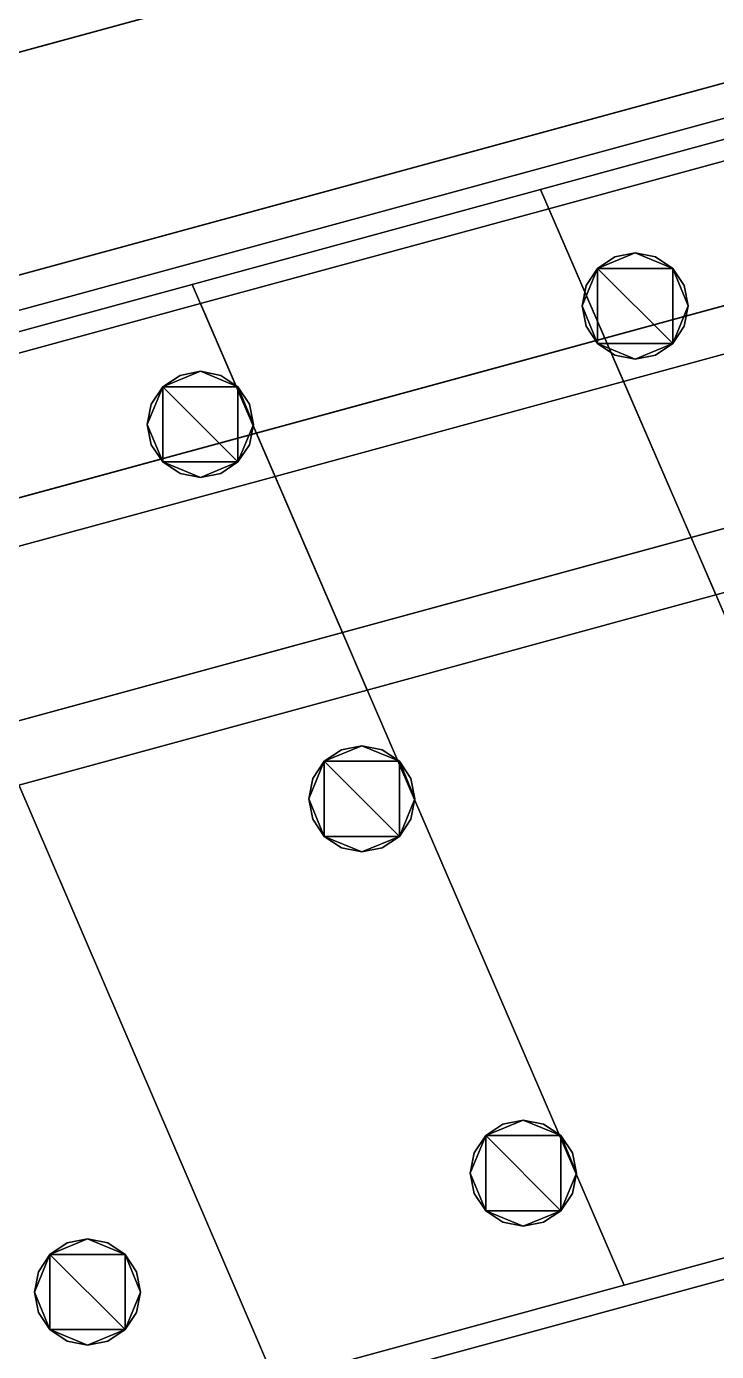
# Model space of a CAD drawing. Extents: x 2629709 to 3675628, y 1179 to 102095.
# Drawn here: x 2661589 to 2664888, y 75046 to 81384 of the extents above; entities that cross this region are included whole.
import ezdxf

# ---------------------------------------------------------------- set-up
doc = ezdxf.new("R2010")
doc.units = 0
doc.header["$LTSCALE"] = 550
doc.header["$MEASUREMENT"] = 0
for name, color, linetype in [('3DF-기초', 4, 'Continuous'), ('3DF-말뚝', 6, 'Continuous'), ('3DF-벽체', 5, 'Continuous'), ('3DF-슬래브', 8, 'Continuous'), ('3DF-포장', 250, 'Continuous')]:
    doc.layers.add(name, color=color, linetype=linetype)

msp = doc.modelspace()

# ---------------------------------------------------------------- linework, layer by layer
at = {"layer": '3DF-기초'}
for points in [[(2651125.1, 71624.7, 102250), (2649027.4, 76613, 102250), (2669000.1, 82057.3, 102250), (2671166.1, 77095.6, 102250)], [(2649027.4, 76613, 102250), (2649027.4, 76613, 102350), (2669000.1, 82057.3, 102350), (2669000.1, 82057.3, 102250)], [(2649027.4, 76613, 102350), (2651125.1, 71624.7, 102350), (2671166.1, 77095.6, 102350), (2669000.1, 82057.3, 102350)], [(2666116.2, 75819.6, 102350), (2664046.6, 80604.4, 102350), (2665711.1, 81058.2, 102350), (2667786.2, 76275.5, 102350)], [(2664046.6, 80604.4, 102350), (2664046.6, 80604.4, 103350), (2665711.1, 81058.2, 103350), (2665711.1, 81058.2, 102350)], [(2664046.6, 80604.4, 103350), (2666116.2, 75819.6, 103350), (2667786.2, 76275.5, 103350), (2665711.1, 81058.2, 103350)], [(2664446.2, 75363.8, 102350), (2662382.1, 80150.7, 102350), (2664046.6, 80604.4, 102350), (2666116.2, 75819.6, 102350)], [(2662382.1, 80150.7, 102350), (2662382.1, 80150.7, 103350), (2664046.6, 80604.4, 103350), (2664046.6, 80604.4, 102350)], [(2662382.1, 80150.7, 103350), (2664446.2, 75363.8, 103350), (2666116.2, 75819.6, 103350), (2664046.6, 80604.4, 103350)], [(2662776.3, 74907.9, 102350), (2660717.6, 79697, 102350), (2662382.1, 80150.7, 102350), (2664446.2, 75363.8, 102350)], [(2660717.6, 79697, 102350), (2660717.6, 79697, 103350), (2662382.1, 80150.7, 103350), (2662382.1, 80150.7, 102350)], [(2660717.6, 79697, 103350), (2662776.3, 74907.9, 103350), (2664446.2, 75363.8, 103350), (2662382.1, 80150.7, 103350)], [(2661106.3, 74452, 102350), (2659053.1, 79243.2, 102350), (2660717.6, 79697, 102350), (2662776.3, 74907.9, 102350)], [(2659053.1, 79243.2, 103350), (2661106.3, 74452, 103350), (2662776.3, 74907.9, 103350), (2660717.6, 79697, 103350)], [(2651125.1, 71624.7, 102350), (2651125.1, 71624.7, 102250), (2671166.1, 77095.6, 102250), (2671166.1, 77095.6, 102350)], [(2664446.2, 75363.8, 103350), (2664446.2, 75363.8, 102350), (2666116.2, 75819.6, 102350), (2666116.2, 75819.6, 103350)], [(2662776.3, 74907.9, 103350), (2662776.3, 74907.9, 102350), (2664446.2, 75363.8, 102350), (2664446.2, 75363.8, 103350)]]:
    msp.add_3dface(points, dxfattribs=at)
at = {"layer": '3DF-말뚝'}
for points in [[(2664499.3, 80301.3, 95650), (2664402.1, 80282, 95650), (2664319.7, 80226.9, 95650)], [(2664678.9, 80226.9, 95650), (2664499.3, 80301.3, 95650), (2664319.7, 80226.9, 95650)], [(2664499.3, 80301.3, 102350), (2664402.1, 80282, 102350), (2664319.7, 80226.9, 102350)], [(2664678.9, 80226.9, 102350), (2664499.3, 80301.3, 102350), (2664319.7, 80226.9, 102350)], [(2664499.3, 80301.3, 95650), (2664402.1, 80282, 95650), (2664402.1, 80282, 102350), (2664499.3, 80301.3, 102350)], [(2664596.5, 80282, 95650), (2664499.3, 80301.3, 95650), (2664499.3, 80301.3, 102350), (2664596.5, 80282, 102350)], [(2664678.9, 80226.9, 95650), (2664596.5, 80282, 95650), (2664499.3, 80301.3, 95650)], [(2664678.9, 80226.9, 102350), (2664596.5, 80282, 102350), (2664499.3, 80301.3, 102350)], [(2664402.1, 80282, 95650), (2664319.7, 80226.9, 95650), (2664319.7, 80226.9, 102350), (2664402.1, 80282, 102350)], [(2664678.9, 80226.9, 95650), (2664596.5, 80282, 95650), (2664596.5, 80282, 102350), (2664678.9, 80226.9, 102350)], [(2664319.7, 80226.9, 95650), (2664264.6, 80144.5, 95650), (2664245.3, 80047.3, 95650)], [(2664319.7, 80226.9, 95650), (2664245.3, 80047.3, 95650), (2664319.7, 79867.7, 95650)], [(2664319.7, 80226.9, 102350), (2664264.6, 80144.5, 102350), (2664245.3, 80047.3, 102350)], [(2664319.7, 80226.9, 102350), (2664245.3, 80047.3, 102350), (2664319.7, 79867.7, 102350)], [(2664319.7, 80226.9, 95650), (2664264.6, 80144.5, 95650), (2664264.6, 80144.5, 102350), (2664319.7, 80226.9, 102350)], [(2664678.9, 79867.7, 95650), (2664678.9, 80226.9, 95650), (2664319.7, 80226.9, 95650)], [(2664319.7, 80226.9, 95650), (2664319.7, 79867.7, 95650), (2664678.9, 79867.7, 95650)], [(2664678.9, 79867.7, 102350), (2664678.9, 80226.9, 102350), (2664319.7, 80226.9, 102350)], [(2664319.7, 80226.9, 102350), (2664319.7, 79867.7, 102350), (2664678.9, 79867.7, 102350)], [(2664734, 80144.5, 95650), (2664678.9, 80226.9, 95650), (2664678.9, 80226.9, 102350), (2664734, 80144.5, 102350)], [(2664753.3, 80047.3, 95650), (2664734, 80144.5, 95650), (2664678.9, 80226.9, 95650)], [(2664678.9, 79867.7, 95650), (2664753.3, 80047.3, 95650), (2664678.9, 80226.9, 95650)], [(2664753.3, 80047.3, 102350), (2664734, 80144.5, 102350), (2664678.9, 80226.9, 102350)], [(2664678.9, 79867.7, 102350), (2664753.3, 80047.3, 102350), (2664678.9, 80226.9, 102350)], [(2664264.6, 80144.5, 95650), (2664245.3, 80047.3, 95650), (2664245.3, 80047.3, 102350), (2664264.6, 80144.5, 102350)], [(2664753.3, 80047.3, 95650), (2664734, 80144.5, 95650), (2664734, 80144.5, 102350), (2664753.3, 80047.3, 102350)], [(2664245.3, 80047.3, 95650), (2664264.6, 79950.1, 95650), (2664264.6, 79950.1, 102350), (2664245.3, 80047.3, 102350)], [(2664245.3, 80047.3, 95650), (2664264.6, 79950.1, 95650), (2664319.7, 79867.7, 95650)], [(2664245.3, 80047.3, 102350), (2664264.6, 79950.1, 102350), (2664319.7, 79867.7, 102350)], [(2664678.9, 79867.7, 95650), (2664734, 79950.1, 95650), (2664753.3, 80047.3, 95650)], [(2664678.9, 79867.7, 102350), (2664734, 79950.1, 102350), (2664753.3, 80047.3, 102350)], [(2664734, 79950.1, 95650), (2664753.3, 80047.3, 95650), (2664753.3, 80047.3, 102350), (2664734, 79950.1, 102350)], [(2664264.6, 79950.1, 95650), (2664319.7, 79867.7, 95650), (2664319.7, 79867.7, 102350), (2664264.6, 79950.1, 102350)], [(2664678.9, 79867.7, 95650), (2664734, 79950.1, 95650), (2664734, 79950.1, 102350), (2664678.9, 79867.7, 102350)], [(2664319.7, 79867.7, 95650), (2664402.1, 79812.7, 95650), (2664402.1, 79812.7, 102350), (2664319.7, 79867.7, 102350)], [(2664319.7, 79867.7, 95650), (2664402.1, 79812.7, 95650), (2664499.3, 79793.3, 95650)], [(2664319.7, 79867.7, 95650), (2664499.3, 79793.3, 95650), (2664678.9, 79867.7, 95650)], [(2664319.7, 79867.7, 102350), (2664402.1, 79812.7, 102350), (2664499.3, 79793.3, 102350)], [(2664319.7, 79867.7, 102350), (2664499.3, 79793.3, 102350), (2664678.9, 79867.7, 102350)], [(2664499.3, 79793.3, 95650), (2664596.5, 79812.7, 95650), (2664678.9, 79867.7, 95650)], [(2664499.3, 79793.3, 102350), (2664596.5, 79812.7, 102350), (2664678.9, 79867.7, 102350)], [(2664596.5, 79812.7, 95650), (2664678.9, 79867.7, 95650), (2664678.9, 79867.7, 102350), (2664596.5, 79812.7, 102350)], [(2664402.1, 79812.7, 95650), (2664499.3, 79793.3, 95650), (2664499.3, 79793.3, 102350), (2664402.1, 79812.7, 102350)], [(2664499.3, 79793.3, 95650), (2664596.5, 79812.7, 95650), (2664596.5, 79812.7, 102350), (2664499.3, 79793.3, 102350)], [(2662420.7, 79734.8, 95650), (2662323.5, 79715.5, 95650), (2662241.1, 79660.5, 95650)], [(2662600.3, 79660.5, 95650), (2662420.7, 79734.8, 95650), (2662241.1, 79660.5, 95650)], [(2662420.7, 79734.8, 102350), (2662323.5, 79715.5, 102350), (2662241.1, 79660.5, 102350)], [(2662600.3, 79660.5, 102350), (2662420.7, 79734.8, 102350), (2662241.1, 79660.5, 102350)], [(2662420.7, 79734.8, 95650), (2662323.5, 79715.5, 95650), (2662323.5, 79715.5, 102350), (2662420.7, 79734.8, 102350)], [(2662517.9, 79715.5, 95650), (2662420.7, 79734.8, 95650), (2662420.7, 79734.8, 102350), (2662517.9, 79715.5, 102350)], [(2662600.3, 79660.5, 95650), (2662517.9, 79715.5, 95650), (2662420.7, 79734.8, 95650)], [(2662600.3, 79660.5, 102350), (2662517.9, 79715.5, 102350), (2662420.7, 79734.8, 102350)], [(2662323.5, 79715.5, 95650), (2662241.1, 79660.5, 95650), (2662241.1, 79660.5, 102350), (2662323.5, 79715.5, 102350)], [(2662600.3, 79660.5, 95650), (2662517.9, 79715.5, 95650), (2662517.9, 79715.5, 102350), (2662600.3, 79660.5, 102350)], [(2662241.1, 79660.5, 95650), (2662186, 79578, 95650), (2662166.7, 79480.8, 95650)], [(2662241.1, 79660.5, 95650), (2662166.7, 79480.8, 95650), (2662241.1, 79301.2, 95650)], [(2662241.1, 79660.5, 102350), (2662186, 79578, 102350), (2662166.7, 79480.8, 102350)], [(2662241.1, 79660.5, 102350), (2662166.7, 79480.8, 102350), (2662241.1, 79301.2, 102350)], [(2662241.1, 79660.5, 95650), (2662186, 79578, 95650), (2662186, 79578, 102350), (2662241.1, 79660.5, 102350)], [(2662600.3, 79301.2, 95650), (2662600.3, 79660.5, 95650), (2662241.1, 79660.5, 95650)], [(2662241.1, 79660.5, 95650), (2662241.1, 79301.2, 95650), (2662600.3, 79301.2, 95650)], [(2662600.3, 79301.2, 102350), (2662600.3, 79660.5, 102350), (2662241.1, 79660.5, 102350)], [(2662241.1, 79660.5, 102350), (2662241.1, 79301.2, 102350), (2662600.3, 79301.2, 102350)], [(2662655.4, 79578, 95650), (2662600.3, 79660.5, 95650), (2662600.3, 79660.5, 102350), (2662655.4, 79578, 102350)], [(2662674.7, 79480.8, 95650), (2662655.4, 79578, 95650), (2662600.3, 79660.5, 95650)], [(2662600.3, 79301.2, 95650), (2662674.7, 79480.8, 95650), (2662600.3, 79660.5, 95650)], [(2662674.7, 79480.8, 102350), (2662655.4, 79578, 102350), (2662600.3, 79660.5, 102350)], [(2662600.3, 79301.2, 102350), (2662674.7, 79480.8, 102350), (2662600.3, 79660.5, 102350)], [(2662186, 79578, 95650), (2662166.7, 79480.8, 95650), (2662166.7, 79480.8, 102350), (2662186, 79578, 102350)], [(2662674.7, 79480.8, 95650), (2662655.4, 79578, 95650), (2662655.4, 79578, 102350), (2662674.7, 79480.8, 102350)], [(2662166.7, 79480.8, 95650), (2662186, 79383.6, 95650), (2662186, 79383.6, 102350), (2662166.7, 79480.8, 102350)], [(2662166.7, 79480.8, 95650), (2662186, 79383.6, 95650), (2662241.1, 79301.2, 95650)], [(2662166.7, 79480.8, 102350), (2662186, 79383.6, 102350), (2662241.1, 79301.2, 102350)], [(2662600.3, 79301.2, 95650), (2662655.4, 79383.6, 95650), (2662674.7, 79480.8, 95650)], [(2662600.3, 79301.2, 102350), (2662655.4, 79383.6, 102350), (2662674.7, 79480.8, 102350)], [(2662655.4, 79383.6, 95650), (2662674.7, 79480.8, 95650), (2662674.7, 79480.8, 102350), (2662655.4, 79383.6, 102350)], [(2662186, 79383.6, 95650), (2662241.1, 79301.2, 95650), (2662241.1, 79301.2, 102350), (2662186, 79383.6, 102350)], [(2662600.3, 79301.2, 95650), (2662655.4, 79383.6, 95650), (2662655.4, 79383.6, 102350), (2662600.3, 79301.2, 102350)], [(2662241.1, 79301.2, 95650), (2662323.5, 79246.2, 95650), (2662323.5, 79246.2, 102350), (2662241.1, 79301.2, 102350)], [(2662241.1, 79301.2, 95650), (2662323.5, 79246.2, 95650), (2662420.7, 79226.8, 95650)], [(2662241.1, 79301.2, 95650), (2662420.7, 79226.8, 95650), (2662600.3, 79301.2, 95650)], [(2662241.1, 79301.2, 102350), (2662323.5, 79246.2, 102350), (2662420.7, 79226.8, 102350)], [(2662241.1, 79301.2, 102350), (2662420.7, 79226.8, 102350), (2662600.3, 79301.2, 102350)], [(2662420.7, 79226.8, 95650), (2662517.9, 79246.2, 95650), (2662600.3, 79301.2, 95650)], [(2662420.7, 79226.8, 102350), (2662517.9, 79246.2, 102350), (2662600.3, 79301.2, 102350)], [(2662517.9, 79246.2, 95650), (2662600.3, 79301.2, 95650), (2662600.3, 79301.2, 102350), (2662517.9, 79246.2, 102350)], [(2662323.5, 79246.2, 95650), (2662420.7, 79226.8, 95650), (2662420.7, 79226.8, 102350), (2662323.5, 79246.2, 102350)], [(2662420.7, 79226.8, 95650), (2662517.9, 79246.2, 95650), (2662517.9, 79246.2, 102350), (2662420.7, 79226.8, 102350)], [(2663192.5, 77944.1, 95650), (2663095.3, 77924.8, 95650), (2663012.9, 77869.7, 95650)], [(2663372.2, 77869.7, 95650), (2663192.5, 77944.1, 95650), (2663012.9, 77869.7, 95650)], [(2663192.5, 77944.1, 102350), (2663095.3, 77924.8, 102350), (2663012.9, 77869.7, 102350)], [(2663372.2, 77869.7, 102350), (2663192.5, 77944.1, 102350), (2663012.9, 77869.7, 102350)], [(2663095.3, 77924.8, 95650), (2663012.9, 77869.7, 95650), (2663012.9, 77869.7, 102350), (2663095.3, 77924.8, 102350)], [(2663192.5, 77944.1, 95650), (2663095.3, 77924.8, 95650), (2663095.3, 77924.8, 102350), (2663192.5, 77944.1, 102350)], [(2663289.8, 77924.8, 95650), (2663192.5, 77944.1, 95650), (2663192.5, 77944.1, 102350), (2663289.8, 77924.8, 102350)], [(2663372.2, 77869.7, 95650), (2663289.8, 77924.8, 95650), (2663192.5, 77944.1, 95650)], [(2663372.2, 77869.7, 102350), (2663289.8, 77924.8, 102350), (2663192.5, 77944.1, 102350)], [(2663372.2, 77869.7, 95650), (2663289.8, 77924.8, 95650), (2663289.8, 77924.8, 102350), (2663372.2, 77869.7, 102350)], [(2663012.9, 77869.7, 95650), (2662957.9, 77787.3, 95650), (2662938.5, 77690.1, 95650)], [(2663012.9, 77869.7, 95650), (2662938.5, 77690.1, 95650), (2663012.9, 77510.5, 95650)], [(2663012.9, 77869.7, 102350), (2662957.9, 77787.3, 102350), (2662938.5, 77690.1, 102350)], [(2663012.9, 77869.7, 102350), (2662938.5, 77690.1, 102350), (2663012.9, 77510.5, 102350)], [(2663012.9, 77869.7, 95650), (2662957.9, 77787.3, 95650), (2662957.9, 77787.3, 102350), (2663012.9, 77869.7, 102350)], [(2663372.2, 77510.5, 95650), (2663372.2, 77869.7, 95650), (2663012.9, 77869.7, 95650)], [(2663012.9, 77869.7, 95650), (2663012.9, 77510.5, 95650), (2663372.2, 77510.5, 95650)], [(2663372.2, 77510.5, 102350), (2663372.2, 77869.7, 102350), (2663012.9, 77869.7, 102350)], [(2663012.9, 77869.7, 102350), (2663012.9, 77510.5, 102350), (2663372.2, 77510.5, 102350)], [(2663427.2, 77787.3, 95650), (2663372.2, 77869.7, 95650), (2663372.2, 77869.7, 102350), (2663427.2, 77787.3, 102350)], [(2663446.5, 77690.1, 95650), (2663427.2, 77787.3, 95650), (2663372.2, 77869.7, 95650)], [(2663372.2, 77510.5, 95650), (2663446.5, 77690.1, 95650), (2663372.2, 77869.7, 95650)], [(2663446.5, 77690.1, 102350), (2663427.2, 77787.3, 102350), (2663372.2, 77869.7, 102350)], [(2663372.2, 77510.5, 102350), (2663446.5, 77690.1, 102350), (2663372.2, 77869.7, 102350)], [(2662957.9, 77787.3, 95650), (2662938.5, 77690.1, 95650), (2662938.5, 77690.1, 102350), (2662957.9, 77787.3, 102350)], [(2663446.5, 77690.1, 95650), (2663427.2, 77787.3, 95650), (2663427.2, 77787.3, 102350), (2663446.5, 77690.1, 102350)], [(2662938.5, 77690.1, 95650), (2662957.9, 77592.9, 95650), (2662957.9, 77592.9, 102350), (2662938.5, 77690.1, 102350)], [(2662938.5, 77690.1, 95650), (2662957.9, 77592.9, 95650), (2663012.9, 77510.5, 95650)], [(2662938.5, 77690.1, 102350), (2662957.9, 77592.9, 102350), (2663012.9, 77510.5, 102350)], [(2663372.2, 77510.5, 95650), (2663427.2, 77592.9, 95650), (2663446.5, 77690.1, 95650)], [(2663372.2, 77510.5, 102350), (2663427.2, 77592.9, 102350), (2663446.5, 77690.1, 102350)], [(2663427.2, 77592.9, 95650), (2663446.5, 77690.1, 95650), (2663446.5, 77690.1, 102350), (2663427.2, 77592.9, 102350)], [(2662957.9, 77592.9, 95650), (2663012.9, 77510.5, 95650), (2663012.9, 77510.5, 102350), (2662957.9, 77592.9, 102350)], [(2663372.2, 77510.5, 95650), (2663427.2, 77592.9, 95650), (2663427.2, 77592.9, 102350), (2663372.2, 77510.5, 102350)], [(2663012.9, 77510.5, 95650), (2663095.3, 77455.4, 95650), (2663095.3, 77455.4, 102350), (2663012.9, 77510.5, 102350)], [(2663012.9, 77510.5, 95650), (2663095.3, 77455.4, 95650), (2663192.5, 77436.1, 95650)], [(2663012.9, 77510.5, 95650), (2663192.5, 77436.1, 95650), (2663372.2, 77510.5, 95650)], [(2663012.9, 77510.5, 102350), (2663095.3, 77455.4, 102350), (2663192.5, 77436.1, 102350)], [(2663012.9, 77510.5, 102350), (2663192.5, 77436.1, 102350), (2663372.2, 77510.5, 102350)], [(2663192.5, 77436.1, 95650), (2663289.8, 77455.4, 95650), (2663372.2, 77510.5, 95650)], [(2663192.5, 77436.1, 102350), (2663289.8, 77455.4, 102350), (2663372.2, 77510.5, 102350)], [(2663289.8, 77455.4, 95650), (2663372.2, 77510.5, 95650), (2663372.2, 77510.5, 102350), (2663289.8, 77455.4, 102350)], [(2663095.3, 77455.4, 95650), (2663192.5, 77436.1, 95650), (2663192.5, 77436.1, 102350), (2663095.3, 77455.4, 102350)], [(2663192.5, 77436.1, 95650), (2663289.8, 77455.4, 95650), (2663289.8, 77455.4, 102350), (2663192.5, 77436.1, 102350)], [(2663964.4, 76153.4, 95650), (2663867.2, 76134, 95650), (2663784.8, 76079, 95650)], [(2664144, 76079, 95650), (2663964.4, 76153.4, 95650), (2663784.8, 76079, 95650)], [(2663964.4, 76153.4, 102350), (2663867.2, 76134, 102350), (2663784.8, 76079, 102350)], [(2664144, 76079, 102350), (2663964.4, 76153.4, 102350), (2663784.8, 76079, 102350)], [(2663867.2, 76134, 95650), (2663784.8, 76079, 95650), (2663784.8, 76079, 102350), (2663867.2, 76134, 102350)], [(2663964.4, 76153.4, 95650), (2663867.2, 76134, 95650), (2663867.2, 76134, 102350), (2663964.4, 76153.4, 102350)], [(2664061.6, 76134, 95650), (2663964.4, 76153.4, 95650), (2663964.4, 76153.4, 102350), (2664061.6, 76134, 102350)], [(2664144, 76079, 95650), (2664061.6, 76134, 95650), (2663964.4, 76153.4, 95650)], [(2664144, 76079, 102350), (2664061.6, 76134, 102350), (2663964.4, 76153.4, 102350)], [(2664144, 76079, 95650), (2664061.6, 76134, 95650), (2664061.6, 76134, 102350), (2664144, 76079, 102350)], [(2663784.8, 76079, 95650), (2663729.7, 75996.6, 95650), (2663710.4, 75899.4, 95650)], [(2663784.8, 76079, 95650), (2663710.4, 75899.4, 95650), (2663784.8, 75719.8, 95650)], [(2663784.8, 76079, 102350), (2663729.7, 75996.6, 102350), (2663710.4, 75899.4, 102350)], [(2663784.8, 76079, 102350), (2663710.4, 75899.4, 102350), (2663784.8, 75719.8, 102350)], [(2663784.8, 76079, 95650), (2663729.7, 75996.6, 95650), (2663729.7, 75996.6, 102350), (2663784.8, 76079, 102350)], [(2664144, 75719.8, 95650), (2664144, 76079, 95650), (2663784.8, 76079, 95650)], [(2663784.8, 76079, 95650), (2663784.8, 75719.8, 95650), (2664144, 75719.8, 95650)], [(2664144, 75719.8, 102350), (2664144, 76079, 102350), (2663784.8, 76079, 102350)], [(2663784.8, 76079, 102350), (2663784.8, 75719.8, 102350), (2664144, 75719.8, 102350)], [(2664199.1, 75996.6, 95650), (2664144, 76079, 95650), (2664144, 76079, 102350), (2664199.1, 75996.6, 102350)], [(2664218.4, 75899.4, 95650), (2664199.1, 75996.6, 95650), (2664144, 76079, 95650)], [(2664144, 75719.8, 95650), (2664218.4, 75899.4, 95650), (2664144, 76079, 95650)], [(2664218.4, 75899.4, 102350), (2664199.1, 75996.6, 102350), (2664144, 76079, 102350)], [(2664144, 75719.8, 102350), (2664218.4, 75899.4, 102350), (2664144, 76079, 102350)], [(2663729.7, 75996.6, 95650), (2663710.4, 75899.4, 95650), (2663710.4, 75899.4, 102350), (2663729.7, 75996.6, 102350)], [(2664218.4, 75899.4, 95650), (2664199.1, 75996.6, 95650), (2664199.1, 75996.6, 102350), (2664218.4, 75899.4, 102350)], [(2663710.4, 75899.4, 95650), (2663729.7, 75802.2, 95650), (2663729.7, 75802.2, 102350), (2663710.4, 75899.4, 102350)], [(2663710.4, 75899.4, 95650), (2663729.7, 75802.2, 95650), (2663784.8, 75719.8, 95650)], [(2663710.4, 75899.4, 102350), (2663729.7, 75802.2, 102350), (2663784.8, 75719.8, 102350)], [(2664144, 75719.8, 95650), (2664199.1, 75802.2, 95650), (2664218.4, 75899.4, 95650)], [(2664144, 75719.8, 102350), (2664199.1, 75802.2, 102350), (2664218.4, 75899.4, 102350)], [(2664199.1, 75802.2, 95650), (2664218.4, 75899.4, 95650), (2664218.4, 75899.4, 102350), (2664199.1, 75802.2, 102350)], [(2663729.7, 75802.2, 95650), (2663784.8, 75719.8, 95650), (2663784.8, 75719.8, 102350), (2663729.7, 75802.2, 102350)], [(2664144, 75719.8, 95650), (2664199.1, 75802.2, 95650), (2664199.1, 75802.2, 102350), (2664144, 75719.8, 102350)], [(2663784.8, 75719.8, 95650), (2663867.2, 75664.7, 95650), (2663867.2, 75664.7, 102350), (2663784.8, 75719.8, 102350)], [(2663784.8, 75719.8, 95650), (2663867.2, 75664.7, 95650), (2663964.4, 75645.4, 95650)], [(2663784.8, 75719.8, 95650), (2663964.4, 75645.4, 95650), (2664144, 75719.8, 95650)], [(2663784.8, 75719.8, 102350), (2663867.2, 75664.7, 102350), (2663964.4, 75645.4, 102350)], [(2663784.8, 75719.8, 102350), (2663964.4, 75645.4, 102350), (2664144, 75719.8, 102350)], [(2663964.4, 75645.4, 95650), (2664061.6, 75664.7, 95650), (2664144, 75719.8, 95650)], [(2663964.4, 75645.4, 102350), (2664061.6, 75664.7, 102350), (2664144, 75719.8, 102350)], [(2664061.6, 75664.7, 95650), (2664144, 75719.8, 95650), (2664144, 75719.8, 102350), (2664061.6, 75664.7, 102350)], [(2663867.2, 75664.7, 95650), (2663964.4, 75645.4, 95650), (2663964.4, 75645.4, 102350), (2663867.2, 75664.7, 102350)], [(2663964.4, 75645.4, 95650), (2664061.6, 75664.7, 95650), (2664061.6, 75664.7, 102350), (2663964.4, 75645.4, 102350)], [(2661880.8, 75584.7, 95650), (2661783.6, 75565.4, 95650), (2661701.2, 75510.3, 95650)], [(2662060.4, 75510.3, 95650), (2661880.8, 75584.7, 95650), (2661701.2, 75510.3, 95650)], [(2661880.8, 75584.7, 102350), (2661783.6, 75565.4, 102350), (2661701.2, 75510.3, 102350)], [(2662060.4, 75510.3, 102350), (2661880.8, 75584.7, 102350), (2661701.2, 75510.3, 102350)], [(2661783.6, 75565.4, 95650), (2661701.2, 75510.3, 95650), (2661701.2, 75510.3, 102350), (2661783.6, 75565.4, 102350)], [(2661880.8, 75584.7, 95650), (2661783.6, 75565.4, 95650), (2661783.6, 75565.4, 102350), (2661880.8, 75584.7, 102350)], [(2661978, 75565.4, 95650), (2661880.8, 75584.7, 95650), (2661880.8, 75584.7, 102350), (2661978, 75565.4, 102350)], [(2662060.4, 75510.3, 95650), (2661978, 75565.4, 95650), (2661880.8, 75584.7, 95650)], [(2662060.4, 75510.3, 102350), (2661978, 75565.4, 102350), (2661880.8, 75584.7, 102350)], [(2662060.4, 75510.3, 95650), (2661978, 75565.4, 95650), (2661978, 75565.4, 102350), (2662060.4, 75510.3, 102350)], [(2661701.2, 75510.3, 95650), (2661646.1, 75427.9, 95650), (2661626.8, 75330.7, 95650)], [(2661701.2, 75510.3, 95650), (2661626.8, 75330.7, 95650), (2661701.2, 75151.1, 95650)], [(2661701.2, 75510.3, 102350), (2661646.1, 75427.9, 102350), (2661626.8, 75330.7, 102350)], [(2661701.2, 75510.3, 102350), (2661626.8, 75330.7, 102350), (2661701.2, 75151.1, 102350)], [(2661701.2, 75510.3, 95650), (2661646.1, 75427.9, 95650), (2661646.1, 75427.9, 102350), (2661701.2, 75510.3, 102350)], [(2662060.4, 75151.1, 95650), (2662060.4, 75510.3, 95650), (2661701.2, 75510.3, 95650)], [(2661701.2, 75510.3, 95650), (2661701.2, 75151.1, 95650), (2662060.4, 75151.1, 95650)], [(2662060.4, 75151.1, 102350), (2662060.4, 75510.3, 102350), (2661701.2, 75510.3, 102350)], [(2661701.2, 75510.3, 102350), (2661701.2, 75151.1, 102350), (2662060.4, 75151.1, 102350)], [(2662115.4, 75427.9, 95650), (2662060.4, 75510.3, 95650), (2662060.4, 75510.3, 102350), (2662115.4, 75427.9, 102350)], [(2662134.8, 75330.7, 95650), (2662115.4, 75427.9, 95650), (2662060.4, 75510.3, 95650)], [(2662060.4, 75151.1, 95650), (2662134.8, 75330.7, 95650), (2662060.4, 75510.3, 95650)], [(2662134.8, 75330.7, 102350), (2662115.4, 75427.9, 102350), (2662060.4, 75510.3, 102350)], [(2662060.4, 75151.1, 102350), (2662134.8, 75330.7, 102350), (2662060.4, 75510.3, 102350)], [(2661646.1, 75427.9, 95650), (2661626.8, 75330.7, 95650), (2661626.8, 75330.7, 102350), (2661646.1, 75427.9, 102350)], [(2662134.8, 75330.7, 95650), (2662115.4, 75427.9, 95650), (2662115.4, 75427.9, 102350), (2662134.8, 75330.7, 102350)], [(2661626.8, 75330.7, 95650), (2661646.1, 75233.5, 95650), (2661646.1, 75233.5, 102350), (2661626.8, 75330.7, 102350)], [(2661626.8, 75330.7, 95650), (2661646.1, 75233.5, 95650), (2661701.2, 75151.1, 95650)], [(2661626.8, 75330.7, 102350), (2661646.1, 75233.5, 102350), (2661701.2, 75151.1, 102350)], [(2662060.4, 75151.1, 95650), (2662115.4, 75233.5, 95650), (2662134.8, 75330.7, 95650)], [(2662060.4, 75151.1, 102350), (2662115.4, 75233.5, 102350), (2662134.8, 75330.7, 102350)], [(2662115.4, 75233.5, 95650), (2662134.8, 75330.7, 95650), (2662134.8, 75330.7, 102350), (2662115.4, 75233.5, 102350)], [(2661646.1, 75233.5, 95650), (2661701.2, 75151.1, 95650), (2661701.2, 75151.1, 102350), (2661646.1, 75233.5, 102350)], [(2662060.4, 75151.1, 95650), (2662115.4, 75233.5, 95650), (2662115.4, 75233.5, 102350), (2662060.4, 75151.1, 102350)], [(2661701.2, 75151.1, 95650), (2661783.6, 75096, 95650), (2661783.6, 75096, 102350), (2661701.2, 75151.1, 102350)], [(2661701.2, 75151.1, 95650), (2661783.6, 75096, 95650), (2661880.8, 75076.7, 95650)], [(2661701.2, 75151.1, 95650), (2661880.8, 75076.7, 95650), (2662060.4, 75151.1, 95650)], [(2661701.2, 75151.1, 102350), (2661783.6, 75096, 102350), (2661880.8, 75076.7, 102350)], [(2661701.2, 75151.1, 102350), (2661880.8, 75076.7, 102350), (2662060.4, 75151.1, 102350)], [(2661880.8, 75076.7, 95650), (2661978, 75096, 95650), (2662060.4, 75151.1, 95650)], [(2661880.8, 75076.7, 102350), (2661978, 75096, 102350), (2662060.4, 75151.1, 102350)], [(2661978, 75096, 95650), (2662060.4, 75151.1, 95650), (2662060.4, 75151.1, 102350), (2661978, 75096, 102350)], [(2661783.6, 75096, 95650), (2661880.8, 75076.7, 95650), (2661880.8, 75076.7, 102350), (2661783.6, 75096, 102350)], [(2661880.8, 75076.7, 95650), (2661978, 75096, 95650), (2661978, 75096, 102350), (2661880.8, 75076.7, 102350)]]:
    msp.add_3dface(points, dxfattribs=at)
at = {"layer": '3DF-벽체'}
for points in [[(2664443.6, 79686.6, 110845.4), (2664086.3, 80512.7, 110810.4), (2665750.9, 80966.4, 110728.3), (2666109.1, 80140.8, 110763.6)], [(2664086.3, 80512.7, 110810.4), (2664443.6, 79686.6, 110545.4), (2666109.1, 80140.8, 110463.6), (2665750.9, 80966.4, 110728.3)], [(2662778.1, 79232.4, 110927.1), (2662421.7, 80058.9, 110892.5), (2664086.3, 80512.7, 110810.4), (2664443.6, 79686.6, 110845.4)], [(2662421.7, 80058.9, 110892.5), (2662778.1, 79232.4, 110627.1), (2664443.6, 79686.6, 110545.4), (2664086.3, 80512.7, 110810.4)], [(2664766.5, 78940.2, 103350), (2664443.6, 79686.6, 103350), (2666109.1, 80140.8, 103350), (2666432.9, 79394.6, 103350)], [(2664443.6, 79686.6, 103350), (2664443.6, 79686.6, 110845.4), (2666109.1, 80140.8, 110763.6), (2666109.1, 80140.8, 103350)], [(2664443.6, 79686.6, 110845.4), (2664766.5, 78940.2, 110876.9), (2666432.9, 79394.6, 110795.4), (2666109.1, 80140.8, 110763.6)], [(2664443.6, 79686.6, 110545.4), (2664443.6, 79686.6, 110845.4), (2666109.1, 80140.8, 110763.6), (2666109.1, 80140.8, 110463.6)], [(2661112.5, 78778.3, 111008.9), (2660757.1, 79605.1, 110974.6), (2662421.7, 80058.9, 110892.5), (2662778.1, 79232.4, 110927.1)], [(2660757.1, 79605.1, 110974.6), (2661112.5, 78778.3, 110708.9), (2662778.1, 79232.4, 110627.1), (2662421.7, 80058.9, 110892.5)], [(2663100, 78485.9, 103350), (2662778.1, 79232.4, 103350), (2664443.6, 79686.6, 103350), (2664766.5, 78940.2, 103350)], [(2662778.1, 79232.4, 103350), (2662778.1, 79232.4, 110927.1), (2664443.6, 79686.6, 110845.4), (2664443.6, 79686.6, 103350)], [(2662778.1, 79232.4, 110927.1), (2663100, 78485.9, 110958.5), (2664766.5, 78940.2, 110876.9), (2664443.6, 79686.6, 110845.4)], [(2662778.1, 79232.4, 110627.1), (2662778.1, 79232.4, 110927.1), (2664443.6, 79686.6, 110845.4), (2664443.6, 79686.6, 110545.4)], [(2664766.5, 78940.2, 110876.9), (2664766.5, 78940.2, 103350), (2666432.9, 79394.6, 103350), (2666432.9, 79394.6, 110795.4)], [(2664766.5, 78940.2, 111076.9), (2664885.5, 78664.9, 111076.9), (2666552.3, 79119.4, 110995.4), (2666432.9, 79394.6, 110995.4)], [(2664885.5, 78664.9, 110776.9), (2664766.5, 78940.2, 110476.9), (2666432.9, 79394.6, 110395.4), (2666552.3, 79119.4, 110695.4)], [(2664766.5, 78940.2, 110476.9), (2664766.5, 78940.2, 111076.9), (2666432.9, 79394.6, 110995.4), (2666432.9, 79394.6, 110395.4)], [(2661433.5, 78031.5, 103350), (2661112.5, 78778.3, 103350), (2662778.1, 79232.4, 103350), (2663100, 78485.9, 103350)], [(2661112.5, 78778.3, 103350), (2661112.5, 78778.3, 111008.9), (2662778.1, 79232.4, 110927.1), (2662778.1, 79232.4, 103350)], [(2661112.5, 78778.3, 111008.9), (2661433.5, 78031.5, 111040), (2663100, 78485.9, 110958.5), (2662778.1, 79232.4, 110927.1)], [(2661112.5, 78778.3, 110708.9), (2661112.5, 78778.3, 111008.9), (2662778.1, 79232.4, 110927.1), (2662778.1, 79232.4, 110627.1)], [(2664885.5, 78664.9, 111076.9), (2664885.5, 78664.9, 110776.9), (2666552.3, 79119.4, 110695.4), (2666552.3, 79119.4, 110995.4)], [(2663100, 78485.9, 110958.5), (2663100, 78485.9, 103350), (2664766.5, 78940.2, 103350), (2664766.5, 78940.2, 110876.9)], [(2663100, 78485.9, 111158.5), (2663218.8, 78210.4, 111158.5), (2664885.5, 78664.9, 111076.9), (2664766.5, 78940.2, 111076.9)], [(2663218.8, 78210.4, 110858.5), (2663100, 78485.9, 110558.5), (2664766.5, 78940.2, 110476.9), (2664885.5, 78664.9, 110776.9)], [(2663100, 78485.9, 110558.5), (2663100, 78485.9, 111158.5), (2664766.5, 78940.2, 111076.9), (2664766.5, 78940.2, 110476.9)], [(2663218.8, 78210.4, 111158.5), (2663218.8, 78210.4, 110858.5), (2664885.5, 78664.9, 110776.9), (2664885.5, 78664.9, 111076.9)], [(2661433.5, 78031.5, 111040), (2661433.5, 78031.5, 103350), (2663100, 78485.9, 103350), (2663100, 78485.9, 110958.5)], [(2661433.5, 78031.5, 111240), (2661552, 77755.9, 111240), (2663218.8, 78210.4, 111158.5), (2663100, 78485.9, 111158.5)], [(2661552, 77755.9, 110940), (2661433.5, 78031.5, 110640), (2663100, 78485.9, 110558.5), (2663218.8, 78210.4, 110858.5)], [(2661433.5, 78031.5, 110640), (2661433.5, 78031.5, 111240), (2663100, 78485.9, 111158.5), (2663100, 78485.9, 110558.5)], [(2661552, 77755.9, 111240), (2661552, 77755.9, 110940), (2663218.8, 78210.4, 110858.5), (2663218.8, 78210.4, 111158.5)]]:
    msp.add_3dface(points, dxfattribs=at)
at = {"layer": '3DF-슬래브'}
for points in [[(2647355.7, 80588.1, 111401.6), (2667271, 86018, 110384), (2666855.2, 86970.5, 110342.6), (2646953.6, 81544.3, 111364.1)], [(2667271, 86018, 111384), (2647355.7, 80588.1, 112401.6), (2646953.6, 81544.3, 112364.1), (2666855.2, 86970.5, 111342.6)], [(2647757.8, 79631.9, 111439), (2667686.8, 85065.6, 110425.4), (2667271, 86018, 110384), (2647355.7, 80588.1, 111401.6)], [(2667686.8, 85065.6, 111425.4), (2647757.8, 79631.9, 112439), (2647355.7, 80588.1, 112401.6), (2667271, 86018, 111384)], [(2648159.9, 78675.8, 111476.5), (2668102.6, 84113.1, 110466.8), (2667686.8, 85065.6, 110425.4), (2647757.8, 79631.9, 111439)], [(2668102.6, 84113.1, 111466.8), (2648159.9, 78675.8, 112476.5), (2647757.8, 79631.9, 112439), (2667686.8, 85065.6, 111425.4)], [(2648562, 77719.6, 111513.9), (2668518.4, 83160.6, 110508.2), (2668102.6, 84113.1, 110466.8), (2648159.9, 78675.8, 111476.5)], [(2668518.4, 83160.6, 111508.2), (2648562, 77719.6, 112513.9), (2648159.9, 78675.8, 112476.5), (2668102.6, 84113.1, 111466.8)], [(2648964.1, 76763.4, 111551.4), (2668934.2, 82208.2, 110549.6), (2668518.4, 83160.6, 110508.2), (2648562, 77719.6, 111513.9)], [(2668934.2, 82208.2, 111549.6), (2648964.1, 76763.4, 112551.4), (2648562, 77719.6, 112513.9), (2668518.4, 83160.6, 111508.2)], [(2649366.2, 75807.2, 111588.8), (2669350, 81255.7, 110591), (2668934.2, 82208.2, 110549.6), (2648964.1, 76763.4, 111551.4)], [(2669350, 81255.7, 111591), (2649366.2, 75807.2, 112588.8), (2648964.1, 76763.4, 112551.4), (2668934.2, 82208.2, 111549.6)], [(2649768.3, 74851, 111626.3), (2669765.8, 80303.3, 110632.4), (2669350, 81255.7, 110591), (2649366.2, 75807.2, 111588.8)], [(2669765.8, 80303.3, 111632.4), (2649768.3, 74851, 112626.3), (2649366.2, 75807.2, 112588.8), (2669350, 81255.7, 111591)], [(2649768.3, 74851, 111626.3), (2669765.8, 80303.3, 110632.4), (2669765.8, 80303.3, 111632.4), (2649768.3, 74851, 112626.3)]]:
    msp.add_3dface(points, dxfattribs=at)
at = {"layer": '3DF-포장'}
for points in [[(2659561.5, 80718.6, 111952.9), (2668084.3, 83042.3, 111529.8), (2667668.5, 83994.7, 111488.5), (2659152.4, 81672.8, 111913.4)], [(2668084.3, 83042.3, 111609.8), (2659561.5, 80718.6, 112032.9), (2659152.4, 81672.8, 111993.4), (2667668.5, 83994.7, 111568.5)], [(2659970.6, 79764.3, 111992.4), (2668500.1, 82089.8, 111571.1), (2668084.3, 83042.3, 111529.8), (2659561.5, 80718.6, 111952.9)], [(2668500.1, 82089.8, 111651.1), (2659970.6, 79764.3, 112072.4), (2659561.5, 80718.6, 112032.9), (2668084.3, 83042.3, 111609.8)], [(2660379.7, 78810, 112032), (2668915.9, 81137.4, 111612.4), (2668500.1, 82089.8, 111571.1), (2659970.6, 79764.3, 111992.4)], [(2668915.9, 81137.4, 111692.4), (2660379.7, 78810, 112112), (2659970.6, 79764.3, 112072.4), (2668500.1, 82089.8, 111651.1)], [(2660788.8, 77855.7, 112071.5), (2669331.7, 80184.9, 111653.7), (2668915.9, 81137.4, 111612.4), (2660379.7, 78810, 112032)], [(2669331.7, 80184.9, 111733.7), (2660788.8, 77855.7, 112151.5), (2660379.7, 78810, 112112), (2668915.9, 81137.4, 111692.4)], [(2660788.8, 77855.7, 112071.5), (2669331.7, 80184.9, 111653.7), (2669331.7, 80184.9, 111733.7), (2660788.8, 77855.7, 112151.5)]]:
    msp.add_3dface(points, dxfattribs=at)

doc.saveas('drawing.dxf')
